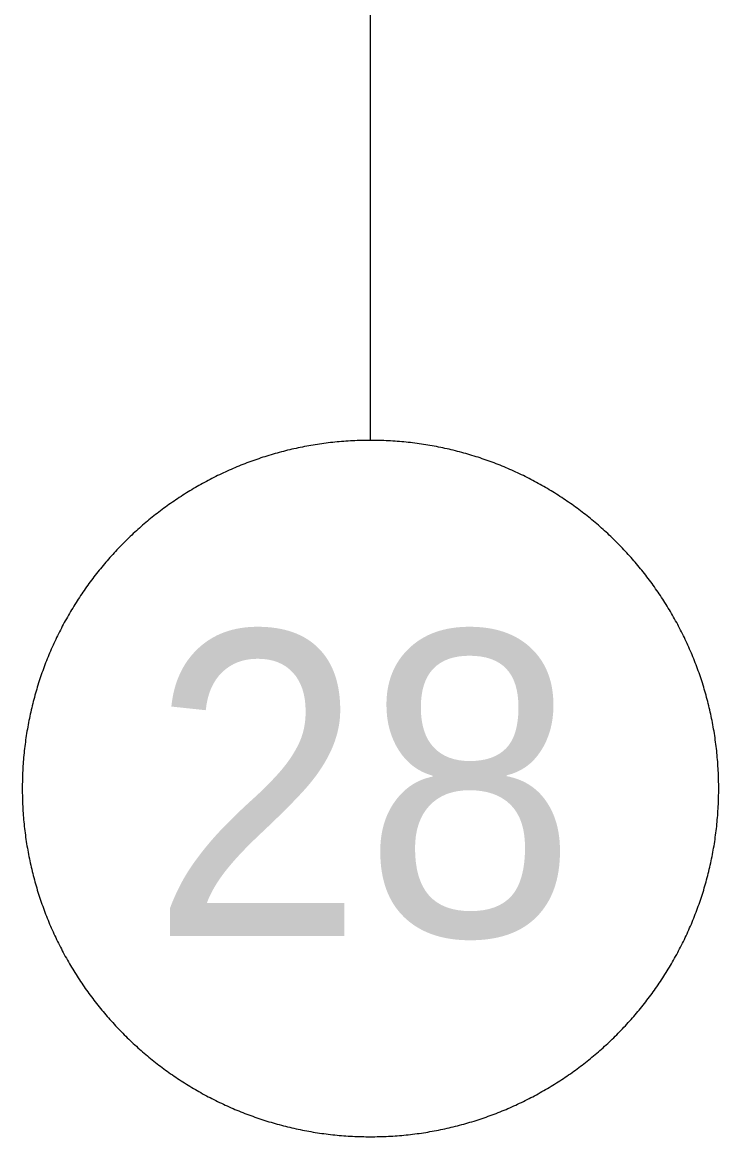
# Model space of a CAD drawing. Header units: millimetres. Extents: x 3914 to 443608, y -156176 to 78197.
# Drawn here: x 274874 to 276474, y -149484 to -146923 of the extents above; entities that cross this region are included whole.
import ezdxf

# ---------------------------------------------------------------- set-up
doc = ezdxf.new("R2010")
doc.units = ezdxf.units.MM
doc.linetypes.add('50_200_ШТРИХ_1Т_ш5_п1_п1_', pattern=[700, 500, -100, 0, -100])
doc.layers.add('Оси', color=7, linetype='Continuous', lineweight=9)
doc.layers.add('Оси-1', color=7, linetype='50_200_ШТРИХ_1Т_ш5_п1_п1_', lineweight=9)
doc.styles.add('Arial', font='arial.ttf', dxfattribs={"width": 0.9, "height": 700})

# ---------------------------------------------------------------- blocks, each defined once
blk = doc.blocks.new('Ось сетки - D8-29747960-Объем проектирования 2 этажа')
at = {"layer": 'Оси-1'}
for start, end in [(360, 180), (180, 360)]:
    blk.add_arc((0, 0), 4, start, end, dxfattribs=at)

msp = doc.modelspace()

# ---------------------------------------------------------------- linework, layer by layer
at = {"layer": 'Оси'}
msp.add_lwpolyline([(275674.4, -147883.9), (275674.4, -142883.9), (275674.4, -128949.3), (275674.4, -123949.3)], dxfattribs=at)

# ---------------------------------------------------------------- block references
at = {"layer": 'Оси-1', "xscale": 199.9999999999999, "yscale": 199.9999999999999, "zscale": 199.9999999999999}
msp.add_blockref('Ось сетки - D8-29747960-Объем проектирования 2 этажа', (275674.4, -148683.9), dxfattribs=at)

# ---------------------------------------------------------------- texts
at = {"layer": 'Оси', "insert": (275169.2, -148322.6), "char_height": 700, "width": 1212.151, "attachment_point": 1, "style": 'Arial'}
msp.add_mtext('28', dxfattribs=at)

doc.saveas('drawing.dxf')
